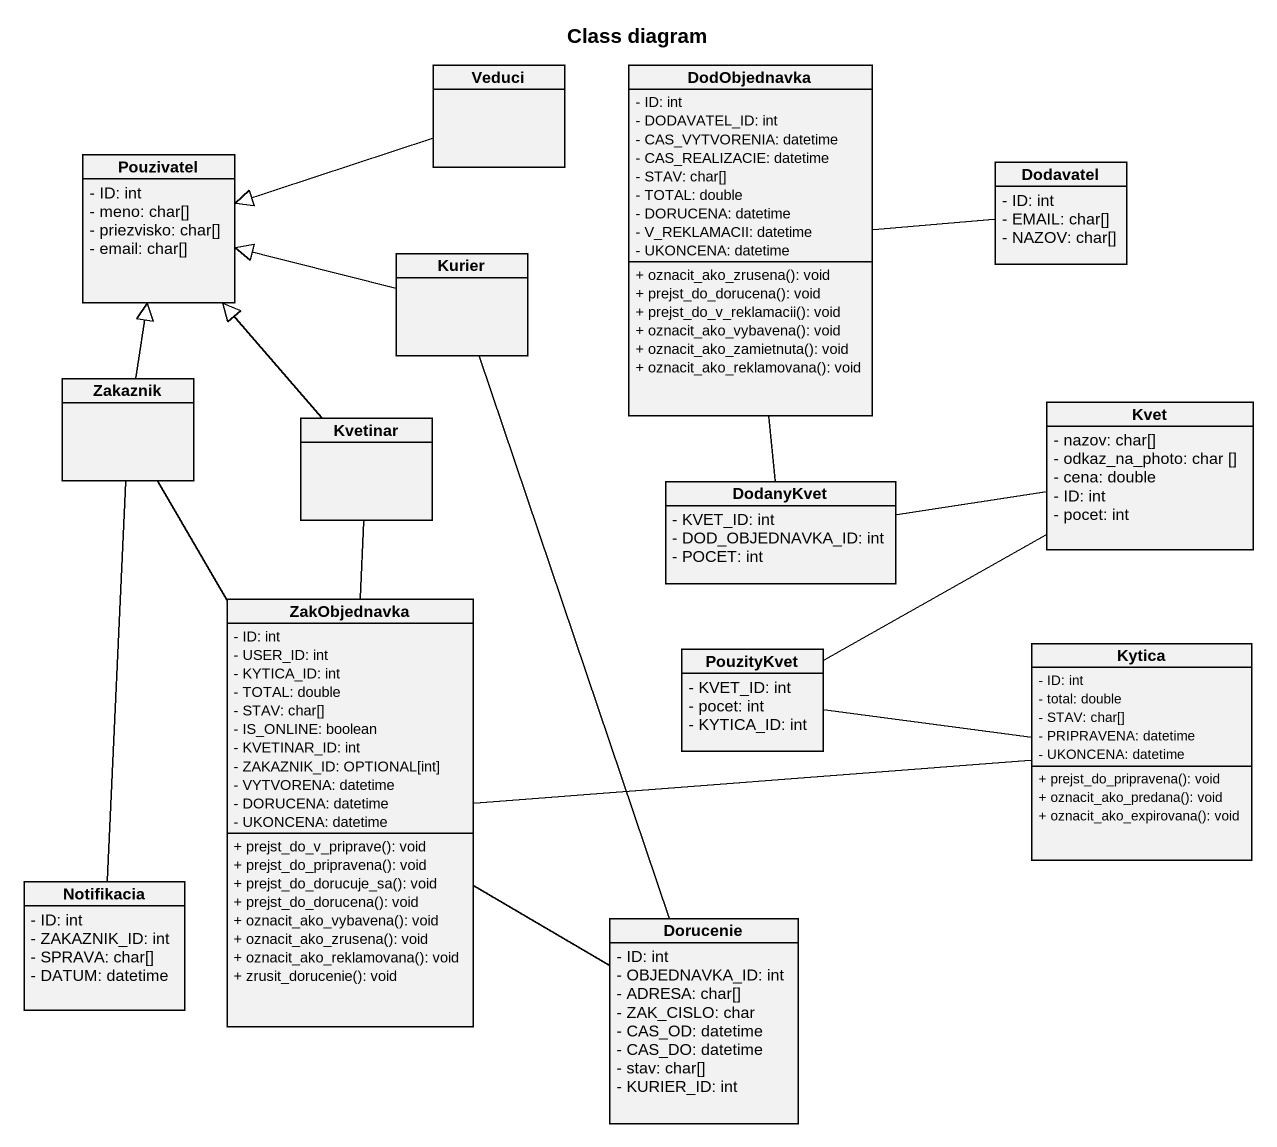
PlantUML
@startuml
title Class diagram
hide circle
hide empty members
skinparam classAttributeIconSize 0
class Veduci
class DodObjednavka {
  - ID: int
  - DODAVATEL_ID: int
  - CAS_VYTVORENIA: datetime
  - CAS_REALIZACIE: datetime
  - STAV: char[]
  - TOTAL: double
  - DORUCENA: datetime
  - V_REKLAMACII: datetime
  - UKONCENA: datetime
  + oznacit_ako_zrusena(): void
  + prejst_do_dorucena(): void
  + prejst_do_v_reklamacii(): void
  + oznacit_ako_vybavena(): void
  + oznacit_ako_zamietnuta(): void
  + oznacit_ako_reklamovana(): void
}
class Pouzivatel {
  - ID: int
  - meno: char[]
  - priezvisko: char[]
  - email: char[]
}
class Dodavatel {
  - ID: int
  - EMAIL: char[]
  - NAZOV: char[]
}
class Kurier
class Zakaznik
class Kvet {
  - nazov: char[]
  - odkaz_na_photo: char []
  - cena: double
  - ID: int
  - pocet: int
}
class Kvetinar
class DodanyKvet {
  - KVET_ID: int
  - DOD_OBJEDNAVKA_ID: int
  - POCET: int
}
class ZakObjednavka {
  - ID: int
  - USER_ID: int
  - KYTICA_ID: int
  - TOTAL: double
  - STAV: char[]
  - IS_ONLINE: boolean
  - KVETINAR_ID: int
  - ZAKAZNIK_ID: OPTIONAL[int]
  - VYTVORENA: datetime
  - DORUCENA: datetime
  - UKONCENA: datetime
  + prejst_do_v_priprave(): void
  + prejst_do_pripravena(): void
  + prejst_do_dorucuje_sa(): void
  + prejst_do_dorucena(): void
  + oznacit_ako_vybavena(): void
  + oznacit_ako_zrusena(): void
  + oznacit_ako_reklamovana(): void
  + zrusit_dorucenie(): void
}
class PouzityKvet {
  - KVET_ID: int
  - pocet: int
  - KYTICA_ID: int
}
class Kytica {
  - ID: int
  - total: double
  - STAV: char[]
  - PRIPRAVENA: datetime
  - UKONCENA: datetime
  + prejst_do_pripravena(): void
  + oznacit_ako_predana(): void
  + oznacit_ako_expirovana(): void
}
class Notifikacia {
  - ID: int
  - ZAKAZNIK_ID: int
  - SPRAVA: char[]
  - DATUM: datetime
}
class Dorucenie {
  - ID: int
  - OBJEDNAVKA_ID: int
  - ADRESA: char[]
  - ZAK_CISLO: char
  - CAS_OD: datetime
  - CAS_DO: datetime
  - stav: char[]
  - KURIER_ID: int
}
Veduci -left-|> Pouzivatel
DodObjednavka -right- Dodavatel
Kurier -left-|> Pouzivatel
Kurier -- Dorucenie
Zakaznik -up-|> Pouzivatel
Zakaznik -- ZakObjednavka
Kvetinar -up-|> Pouzivatel
DodanyKvet -up- DodObjednavka
DodanyKvet -right- Kvet
ZakObjednavka -up- Kvetinar
ZakObjednavka -right- Kytica
PouzityKvet -right- Kvet
PouzityKvet -right- Kytica
Notifikacia -up- Zakaznik
Dorucenie -left- ZakObjednavka
@enduml
